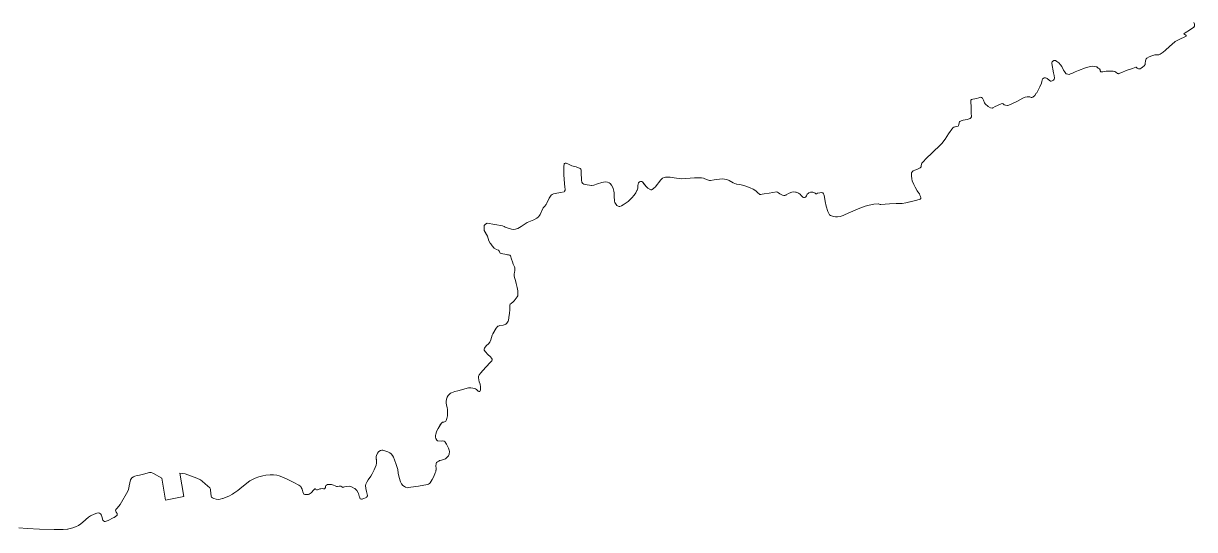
# Model space of a CAD drawing. Header units: metres. Extents: x 3 to 1027712, y 40 to 4430649.
# Drawn here: x 1023032.9 to 1023201.6, y 4430267.6 to 4430340.4 of the extents above; entities that cross this region are included whole.
import ezdxf

# ---------------------------------------------------------------- set-up
doc = ezdxf.new("R2010")
doc.units = ezdxf.units.M
doc.header["$MEASUREMENT"] = 0
doc.layers.add('RN_LIC_5_km', color=7, linetype='Continuous', lineweight=9, true_color=0xe5f2bf)
doc.layers.add('RN_ZEPA_5_km', color=7, linetype='Continuous', lineweight=9, true_color=0xc2d3f2)

msp = doc.modelspace()

# ---------------------------------------------------------------- linework, layer by layer
at = {"layer": 'RN_LIC_5_km'}
msp.add_lwpolyline([(1023201.46, 4430340.57), (1023201.56, 4430340.34), (1023201.58, 4430340.16), (1023201.56, 4430340.01), (1023201.48, 4430339.9), (1023200.87, 4430339.47), (1023200.24, 4430339.08), (1023200.09, 4430338.97), (1023200.05, 4430338.93), (1023200.3, 4430338.72), (1023200.37, 4430338.67), (1023200.39, 4430338.61), (1023199.28, 4430338.05), (1023198.8, 4430337.81), (1023198.74, 4430337.77), (1023197.96, 4430337.11), (1023197.39, 4430336.56), (1023197.04, 4430336.28), (1023196.61, 4430336), (1023196.45, 4430335.93), (1023196.11, 4430335.89), (1023195.86, 4430335.89), (1023195.41, 4430335.77), (1023195.06, 4430335.64), (1023194.7, 4430335.45), (1023194.6, 4430335.35), (1023194.5, 4430335.02), (1023194.48, 4430334.68), (1023194.44, 4430334.51), (1023194.3, 4430334.31), (1023194.08, 4430334.13), (1023193.88, 4430333.97), (1023193.72, 4430333.9), (1023193.54, 4430333.9), (1023193.5, 4430333.91), (1023193.31, 4430334), (1023193.25, 4430334.03), (1023193.18, 4430334.12), (1023193.1, 4430334.14), (1023192.62, 4430333.96), (1023191.87, 4430333.68), (1023190.96, 4430333.31), (1023190.65, 4430333.2), (1023190.6, 4430333.19), (1023190.46, 4430333.23), (1023190.25, 4430333.41), (1023190.08, 4430333.5), (1023189.84, 4430333.54), (1023189.51, 4430333.57), (1023188.86, 4430333.54), (1023188.37, 4430333.47), (1023188.08, 4430333.46), (1023188, 4430333.6), (1023187.97, 4430333.77), (1023187.91, 4430333.87), (1023187.7, 4430334), (1023187.5, 4430334.17), (1023187.41, 4430334.2), (1023187.16, 4430334.25), (1023186.9, 4430334.27), (1023186.4, 4430334.17), (1023185.89, 4430334.02), (1023184.86, 4430333.66), (1023184.39, 4430333.46), (1023184.02, 4430333.27), (1023183.73, 4430333.15), (1023183.51, 4430333.1), (1023183.32, 4430333.11), (1023183.11, 4430333.19), (1023183.06, 4430333.22), (1023182.85, 4430333.49), (1023182.71, 4430333.71), (1023182.45, 4430334.22), (1023182.28, 4430334.46), (1023182.02, 4430334.74), (1023181.73, 4430334.97), (1023181.57, 4430335.08), (1023181.5, 4430335.1), (1023181.33, 4430335.07), (1023181.14, 4430334.98), (1023181.05, 4430334.88), (1023181.01, 4430334.76), (1023181.02, 4430334.68), (1023181.27, 4430333.33), (1023181.36, 4430332.94), (1023181.42, 4430332.55), (1023181.38, 4430332.41), (1023181.26, 4430332.27), (1023181.08, 4430332.16), (1023180.95, 4430332.13), (1023180.82, 4430332.14), (1023180.63, 4430332.25), (1023180.36, 4430332.48), (1023180.26, 4430332.56), (1023180.09, 4430332.6), (1023179.9, 4430332.58), (1023179.78, 4430332.52), (1023179.69, 4430332.43), (1023179.6, 4430332.09), (1023179.53, 4430331.83), (1023179.29, 4430331.31), (1023178.84, 4430330.46), (1023178.79, 4430330.37), (1023178.57, 4430330.06), (1023178.31, 4430329.79), (1023178.14, 4430329.75), (1023178.04, 4430329.76), (1023177.86, 4430329.88), (1023177.49, 4430329.86), (1023177.2, 4430329.81), (1023176.85, 4430329.68), (1023175.96, 4430329.18), (1023175.25, 4430328.84), (1023175.05, 4430328.75), (1023174.69, 4430328.63), (1023174.62, 4430328.61), (1023174.35, 4430328.65), (1023174.15, 4430328.73), (1023174.09, 4430328.77), (1023174.01, 4430328.87), (1023173.94, 4430328.92), (1023173.73, 4430328.86), (1023173.2, 4430328.63), (1023172.88, 4430328.45), (1023172.54, 4430328.26), (1023172.46, 4430328.23), (1023172.17, 4430328.29), (1023171.85, 4430328.45), (1023171.44, 4430328.85), (1023171.33, 4430328.99), (1023171.17, 4430329.36), (1023171.1, 4430329.56), (1023171.02, 4430329.69), (1023170.91, 4430329.78), (1023170.8, 4430329.8), (1023170.49, 4430329.74), (1023170.2, 4430329.63), (1023169.96, 4430329.58), (1023169.63, 4430329.52), (1023169.47, 4430329.46), (1023169.38, 4430329.4), (1023169.34, 4430329.27), (1023169.39, 4430328.3), (1023169.43, 4430327.46), (1023169.46, 4430327.06), (1023169.44, 4430326.96), (1023169.38, 4430326.82), (1023169.26, 4430326.73), (1023168.83, 4430326.59), (1023168.25, 4430326.49), (1023167.99, 4430326.43), (1023167.78, 4430326.32), (1023167.71, 4430326.26), (1023167.63, 4430325.88), (1023167.6, 4430325.73), (1023167.56, 4430325.66), (1023167.09, 4430325.52), (1023166.92, 4430325.48), (1023166.78, 4430325.39), (1023166.15, 4430324.53), (1023165.65, 4430323.79), (1023165.17, 4430323.16), (1023163.63, 4430321.66), (1023163.05, 4430321.12), (1023162.35, 4430320.38), (1023162.29, 4430320.3), (1023162.23, 4430319.97), (1023162.19, 4430319.81), (1023162.07, 4430319.66), (1023161.68, 4430319.47), (1023161.3, 4430319.33), (1023161.05, 4430319.21), (1023160.94, 4430319.11), (1023160.83, 4430318.9), (1023160.81, 4430318.8), (1023160.8, 4430318.48), (1023160.86, 4430318.04), (1023160.93, 4430317.77), (1023161.17, 4430317.23), (1023161.34, 4430316.87), (1023161.62, 4430316.35), (1023161.71, 4430316.2), (1023161.95, 4430315.89), (1023162.04, 4430315.71), (1023162.13, 4430315.5), (1023162.15, 4430315.32), (1023162.14, 4430315.22), (1023162.05, 4430315.14), (1023161.59, 4430314.99), (1023160.82, 4430314.81), (1023159.99, 4430314.61), (1023159.47, 4430314.53), (1023159.23, 4430314.5), (1023158.63, 4430314.52), (1023157.67, 4430314.46), (1023156.42, 4430314.35), (1023156.29, 4430314.35), (1023156.18, 4430314.39), (1023156.05, 4430314.45), (1023155.41, 4430314.39), (1023154.7, 4430314.27), (1023154.15, 4430314.12), (1023153.4, 4430313.86), (1023151.72, 4430313.13), (1023151.18, 4430312.88), (1023150.96, 4430312.79), (1023150.53, 4430312.65), (1023150.17, 4430312.59), (1023149.86, 4430312.58), (1023149.55, 4430312.62), (1023149.19, 4430312.76), (1023149.15, 4430312.78), (1023149.01, 4430312.89), (1023148.86, 4430313.15), (1023148.78, 4430313.37), (1023148.53, 4430314.12), (1023148.37, 4430314.8), (1023148.22, 4430315.7), (1023148.19, 4430315.79), (1023148.15, 4430315.92), (1023148.03, 4430316.05), (1023147.9, 4430316.1), (1023147.33, 4430315.99), (1023147.28, 4430315.98), (1023147.15, 4430315.91), (1023147.05, 4430315.91), (1023146.93, 4430315.98), (1023146.84, 4430316.02), (1023146.61, 4430316.13), (1023146.48, 4430316.15), (1023146.26, 4430316.12), (1023146.04, 4430316.04), (1023145.92, 4430315.95), (1023145.81, 4430315.85), (1023145.69, 4430315.61), (1023145.62, 4430315.49), (1023145.57, 4430315.44), (1023145.41, 4430315.38), (1023145.28, 4430315.38), (1023145.18, 4430315.43), (1023144.95, 4430315.66), (1023144.78, 4430315.85), (1023144.68, 4430315.92), (1023144.56, 4430315.98), (1023144.21, 4430316.13), (1023144.11, 4430316.16), (1023143.88, 4430316.18), (1023143.57, 4430316.14), (1023143.45, 4430316.1), (1023143.12, 4430315.96), (1023142.79, 4430315.76), (1023142.71, 4430315.71), (1023142.57, 4430315.66), (1023142.43, 4430315.66), (1023142.23, 4430315.73), (1023141.88, 4430315.91), (1023141.68, 4430316.04), (1023141.52, 4430316.13), (1023141.39, 4430316.17), (1023140.32, 4430316.01), (1023139.61, 4430315.9), (1023139.32, 4430315.83), (1023139.1, 4430315.8), (1023139, 4430315.82), (1023138.66, 4430316.08), (1023138.41, 4430316.32), (1023138.02, 4430316.56), (1023137.6, 4430316.78), (1023136.81, 4430317.05), (1023136.28, 4430317.2), (1023136.06, 4430317.24), (1023135.66, 4430317.29), (1023135.61, 4430317.3), (1023135.12, 4430317.49), (1023134.55, 4430317.8), (1023134.23, 4430317.94), (1023133.89, 4430318.02), (1023133.65, 4430318.04), (1023133.19, 4430318.03), (1023132.41, 4430317.91), (1023131.85, 4430317.84), (1023131.71, 4430317.84), (1023131.07, 4430318.07), (1023130.85, 4430318.16), (1023130.6, 4430318.21), (1023129.58, 4430318.19), (1023127.7, 4430318.07), (1023126.64, 4430318.19), (1023126.08, 4430318.29), (1023125.65, 4430318.32), (1023125.38, 4430318.31), (1023125.18, 4430318.24), (1023124.98, 4430318.14), (1023124.72, 4430317.9), (1023123.89, 4430316.88), (1023123.78, 4430316.75), (1023123.61, 4430316.6), (1023123.38, 4430316.47), (1023123.27, 4430316.47), (1023122.86, 4430316.71), (1023122.61, 4430316.95), (1023122.28, 4430317.36), (1023122.08, 4430317.61), (1023121.97, 4430317.67), (1023121.8, 4430317.67), (1023121.66, 4430317.63), (1023121.53, 4430317.5), (1023121.42, 4430317.1), (1023121.39, 4430316.73), (1023121.31, 4430316.42), (1023121.28, 4430316.37), (1023121.11, 4430316.03), (1023120.89, 4430315.71), (1023120.57, 4430315.31), (1023120.13, 4430314.88), (1023120.02, 4430314.78), (1023119.29, 4430314.31), (1023119.06, 4430314.17), (1023118.84, 4430314.08), (1023118.7, 4430314.07), (1023118.57, 4430314.11), (1023118.39, 4430314.23), (1023118.19, 4430314.5), (1023118.1, 4430314.65), (1023118.04, 4430314.83), (1023117.99, 4430315.57), (1023117.99, 4430316.04), (1023117.97, 4430316.3), (1023117.85, 4430316.68), (1023117.79, 4430316.79), (1023117.6, 4430317.13), (1023117.42, 4430317.37), (1023117.28, 4430317.5), (1023117.02, 4430317.6), (1023116.73, 4430317.61), (1023116.23, 4430317.53), (1023115.58, 4430317.33), (1023115.09, 4430317.16), (1023114.8, 4430317.09), (1023114.74, 4430317.08), (1023113.84, 4430317.25), (1023113.65, 4430317.3), (1023113.5, 4430317.39), (1023113.45, 4430317.44), (1023113.37, 4430317.58), (1023113.3, 4430317.88), (1023113.27, 4430318.96), (1023113.26, 4430319.12), (1023113.24, 4430319.32), (1023113.19, 4430319.47), (1023113.11, 4430319.57), (1023112.54, 4430319.77), (1023112.28, 4430319.84), (1023111.89, 4430319.95), (1023111.62, 4430320.06), (1023111.44, 4430320.16), (1023111.09, 4430320.3), (1023110.94, 4430320.31), (1023110.85, 4430320.28), (1023110.79, 4430320.22), (1023110.77, 4430319.81), (1023110.76, 4430319.4), (1023110.75, 4430318.66), (1023110.79, 4430317.96), (1023110.91, 4430316.86), (1023110.94, 4430316.59), (1023110.94, 4430316.45), (1023110.86, 4430316.28), (1023110.78, 4430316.21), (1023110.29, 4430316.07), (1023109.52, 4430315.94), (1023109.29, 4430315.88), (1023109.06, 4430315.8), (1023108.95, 4430315.73), (1023108.74, 4430315.43), (1023108.65, 4430315.26), (1023108.33, 4430314.57), (1023108.22, 4430314.37), (1023107.95, 4430314.07), (1023107.8, 4430313.88), (1023107.34, 4430312.93), (1023107.25, 4430312.76), (1023107.12, 4430312.58), (1023106.88, 4430312.38), (1023106.45, 4430312.15), (1023105.48, 4430311.75), (1023105.18, 4430311.57), (1023104.6, 4430311.18), (1023104.13, 4430310.92), (1023104.08, 4430310.9), (1023103.79, 4430310.81), (1023103.54, 4430310.78), (1023103.24, 4430310.81), (1023102.75, 4430310.95), (1023102.31, 4430311.1), (1023102.14, 4430311.18), (1023101.92, 4430311.27), (1023099.73, 4430311.68), (1023099.49, 4430311.55), (1023099.28, 4430311.32), (1023099.26, 4430310.93), (1023099.29, 4430310.62), (1023099.75, 4430309.8), (1023099.97, 4430309.15), (1023100.17, 4430308.78), (1023100.23, 4430308.7), (1023100.43, 4430308.4), (1023100.73, 4430308.1), (1023101.06, 4430307.91), (1023101.28, 4430307.81), (1023101.38, 4430307.78), (1023101.56, 4430307.47), (1023101.6, 4430307.37), (1023101.72, 4430307.3), (1023101.95, 4430307.25), (1023102.56, 4430307.15), (1023102.65, 4430307.14), (1023102.81, 4430307.13), (1023102.96, 4430307.07), (1023103.06, 4430306.97), (1023103.24, 4430306.5), (1023103.34, 4430306.13), (1023103.48, 4430305.78), (1023103.64, 4430305.41), (1023103.68, 4430305.25), (1023103.69, 4430304.84), (1023103.67, 4430304.63), (1023103.62, 4430304.32), (1023103.62, 4430304.09), (1023103.67, 4430303.88), (1023103.81, 4430303.42), (1023103.89, 4430302.99), (1023104.04, 4430302.42), (1023104.13, 4430301.96), (1023104.15, 4430301.67), (1023104.12, 4430301.31), (1023104.11, 4430301.23), (1023104.04, 4430301.06), (1023103.6, 4430300.48), (1023103.48, 4430300.34), (1023103.15, 4430300.12), (1023103.04, 4430300.04), (1023102.98, 4430299.93), (1023102.96, 4430299.21), (1023102.92, 4430298.72), (1023102.85, 4430298.09), (1023102.78, 4430297.67), (1023102.76, 4430297.59), (1023102.53, 4430297.27), (1023102.42, 4430297.15), (1023102.3, 4430297.07), (1023102, 4430296.99), (1023101.56, 4430296.93), (1023101.33, 4430296.87), (1023101.23, 4430296.84), (1023101.03, 4430296.58), (1023100.53, 4430295.77), (1023100.43, 4430295.58), (1023100.23, 4430294.9), (1023100.11, 4430294.56), (1023099.89, 4430294.3), (1023099.63, 4430294.08), (1023099.44, 4430293.85), (1023099.35, 4430293.7), (1023099.3, 4430293.57), (1023099.29, 4430293.41), (1023099.47, 4430293.15), (1023099.81, 4430292.79), (1023100.2, 4430292.43), (1023100.36, 4430292.26), (1023100.43, 4430292.12), (1023100.45, 4430292), (1023100.41, 4430291.87), (1023100.11, 4430291.58), (1023099.11, 4430290.49), (1023098.78, 4430290.15), (1023098.55, 4430289.83), (1023098.48, 4430289.61), (1023098.46, 4430289.4), (1023098.58, 4430288.86), (1023098.7, 4430288.48), (1023098.77, 4430288.11), (1023098.77, 4430287.93), (1023098.76, 4430287.69), (1023098.71, 4430287.54), (1023098.64, 4430287.47), (1023098.5, 4430287.45), (1023098.4, 4430287.49), (1023098.26, 4430287.62), (1023098.17, 4430287.75), (1023098.05, 4430287.84), (1023097.63, 4430287.95), (1023097.37, 4430287.99), (1023097.04, 4430287.97), (1023096.83, 4430287.91), (1023095.47, 4430287.56), (1023095.08, 4430287.44), (1023094.58, 4430287.27), (1023094.45, 4430287.21), (1023094.27, 4430287.08), (1023094.09, 4430286.86), (1023093.95, 4430286.63), (1023093.85, 4430286.35), (1023093.79, 4430286.01), (1023093.8, 4430285.8), (1023093.87, 4430285.46), (1023093.96, 4430285.14), (1023093.98, 4430284.87), (1023094, 4430284.35), (1023093.98, 4430283.96), (1023093.9, 4430283.55), (1023093.79, 4430283.26), (1023093.76, 4430283.2), (1023093.46, 4430283.05), (1023093.3, 4430283.01), (1023093.16, 4430282.91), (1023092.93, 4430282.59), (1023092.65, 4430282.14), (1023092.44, 4430281.67), (1023092.3, 4430281.26), (1023092.28, 4430281.15), (1023092.28, 4430280.89), (1023092.32, 4430280.69), (1023092.45, 4430280.44), (1023092.56, 4430280.35), (1023093.07, 4430280.32), (1023093.34, 4430280.33), (1023093.5, 4430280.31), (1023093.66, 4430280.2), (1023093.68, 4430280.16), (1023093.87, 4430279.85), (1023094.13, 4430279.29), (1023094.22, 4430279.02), (1023094.28, 4430278.81), (1023094.26, 4430278.43), (1023094.17, 4430278.21), (1023094.02, 4430278.02), (1023093.71, 4430277.78), (1023093.57, 4430277.69), (1023093.13, 4430277.58), (1023092.88, 4430277.51), (1023092.74, 4430277.44), (1023092.55, 4430277.34), (1023092.41, 4430277.21), (1023092.36, 4430277.1), (1023092.34, 4430276.71), (1023092.37, 4430276.39), (1023092.35, 4430276.29), (1023092.31, 4430275.94), (1023092.24, 4430275.74), (1023092.03, 4430275.2), (1023091.8, 4430274.76), (1023091.51, 4430274.32), (1023091.41, 4430274.19), (1023091.28, 4430274.1), (1023091.12, 4430274.04), (1023089.83, 4430273.82), (1023088.73, 4430273.67), (1023088.37, 4430273.61), (1023088.18, 4430273.6), (1023087.96, 4430273.67), (1023087.79, 4430273.76), (1023087.57, 4430273.94), (1023087.4, 4430274.16), (1023087.24, 4430274.46), (1023087.04, 4430275.09), (1023086.92, 4430275.71), (1023086.86, 4430276.22), (1023086.62, 4430276.95), (1023086.38, 4430277.6), (1023086.23, 4430277.99), (1023086.09, 4430278.23), (1023085.9, 4430278.46), (1023085.72, 4430278.61), (1023085.4, 4430278.75), (1023084.71, 4430279), (1023084.55, 4430279.02), (1023084.37, 4430278.97), (1023084.12, 4430278.79), (1023084.07, 4430278.74), (1023083.92, 4430278.56), (1023083.79, 4430278.26), (1023083.75, 4430278.07), (1023083.76, 4430277.35), (1023083.77, 4430277.11), (1023083.73, 4430276.84), (1023083.43, 4430276.15), (1023083.17, 4430275.61), (1023082.96, 4430275.26), (1023082.57, 4430274.73), (1023082.37, 4430274.42), (1023082.25, 4430274.12), (1023082.21, 4430273.92), (1023082.23, 4430273.49), (1023082.34, 4430273.04), (1023082.44, 4430272.68), (1023082.49, 4430272.5), (1023082.49, 4430272.42), (1023082.41, 4430272.28), (1023082.34, 4430272.21), (1023081.81, 4430272), (1023081.72, 4430271.97), (1023081.6, 4430271.94), (1023081.48, 4430271.98), (1023081.44, 4430272.01), (1023081.31, 4430272.28), (1023081.27, 4430272.38), (1023081.18, 4430272.78), (1023081.14, 4430272.85), (1023080.95, 4430273.2), (1023080.67, 4430273.47), (1023080.63, 4430273.49), (1023080.29, 4430273.68), (1023080.1, 4430273.75), (1023079.91, 4430273.8), (1023079.48, 4430273.77), (1023079.18, 4430273.73), (1023078.99, 4430273.67), (1023078.92, 4430273.65), (1023078.78, 4430273.71), (1023078.65, 4430273.8), (1023078.56, 4430273.81), (1023078.38, 4430273.83), (1023078.17, 4430273.78), (1023078.04, 4430273.78), (1023077.84, 4430273.86), (1023077.59, 4430273.97), (1023077.29, 4430274.05), (1023077.2, 4430274.05), (1023076.73, 4430274.04), (1023076.57, 4430273.98), (1023076.5, 4430273.92), (1023076.45, 4430273.75), (1023076.43, 4430273.61), (1023076.36, 4430273.49), (1023076.3, 4430273.45), (1023076.17, 4430273.45), (1023076, 4430273.49), (1023075.77, 4430273.46), (1023075.61, 4430273.44), (1023075.42, 4430273.34), (1023075.27, 4430273.27), (1023075.15, 4430273.3), (1023075.06, 4430273.35), (1023074.98, 4430273.42), (1023074.92, 4430273.43), (1023074.77, 4430273.27), (1023074.38, 4430272.88), (1023074.09, 4430272.66), (1023074.01, 4430272.62), (1023073.56, 4430272.64), (1023073.47, 4430272.64), (1023073.34, 4430272.69), (1023073.18, 4430273.01), (1023073.06, 4430273.39), (1023072.94, 4430273.62), (1023072.87, 4430273.75), (1023072.59, 4430273.95), (1023071.89, 4430274.35), (1023071.11, 4430274.75), (1023070.38, 4430275.08), (1023069.78, 4430275.3), (1023069.44, 4430275.39), (1023068.96, 4430275.46), (1023068.48, 4430275.46), (1023067.84, 4430275.4), (1023067.41, 4430275.31), (1023066.84, 4430275.16), (1023066.33, 4430274.98), (1023065.71, 4430274.68), (1023065.56, 4430274.59), (1023064.37, 4430273.67), (1023063.83, 4430273.22), (1023063.25, 4430272.81), (1023063.03, 4430272.67), (1023062.5, 4430272.4), (1023061.65, 4430272.05), (1023061.61, 4430272.03), (1023061.29, 4430271.95), (1023060.96, 4430271.92), (1023060.67, 4430271.95), (1023060.38, 4430272.03), (1023060.15, 4430272.16), (1023060.04, 4430272.23), (1023059.98, 4430272.35), (1023059.91, 4430272.88), (1023059.9, 4430273.19), (1023059.87, 4430273.37), (1023059.76, 4430273.57), (1023059.13, 4430274.18), (1023058.7, 4430274.54), (1023058.42, 4430274.74), (1023057.93, 4430274.98), (1023056.24, 4430275.59), (1023055.48, 4430275.68), (1023056.04, 4430272.33), (1023053.42, 4430271.82), (1023052.85, 4430274.96), (1023051.68, 4430275.65), (1023051.56, 4430275.7), (1023051.33, 4430275.77), (1023051.09, 4430275.77), (1023050.21, 4430275.57), (1023049.64, 4430275.41), (1023049.33, 4430275.35), (1023048.99, 4430275.28), (1023048.78, 4430275.18), (1023048.56, 4430275.03), (1023048.44, 4430274.89), (1023048.35, 4430274.74), (1023048.17, 4430273.87), (1023048.12, 4430273.53), (1023048.01, 4430273.21), (1023047.8, 4430272.79), (1023047.08, 4430271.51), (1023046.87, 4430271.16), (1023046.69, 4430270.94), (1023046.37, 4430270.61), (1023046.23, 4430270.44), (1023046.2, 4430270.39), (1023046.31, 4430270.09), (1023046.44, 4430269.88), (1023046.46, 4430269.78), (1023046.43, 4430269.66), (1023046.39, 4430269.62), (1023045.99, 4430269.33), (1023045.87, 4430269.26), (1023045.14, 4430268.88), (1023044.84, 4430268.76), (1023044.7, 4430268.72), (1023044.59, 4430268.75), (1023044.47, 4430268.83), (1023044.38, 4430268.94), (1023044.22, 4430269.44), (1023044.17, 4430269.63), (1023044.04, 4430269.83), (1023043.91, 4430269.94), (1023043.77, 4430269.98), (1023043.5, 4430269.93), (1023043.11, 4430269.8), (1023042.61, 4430269.55), (1023042.31, 4430269.36), (1023041.5, 4430268.65), (1023041.2, 4430268.39), (1023040.87, 4430268.17), (1023040.46, 4430267.97), (1023040.07, 4430267.82), (1023039.48, 4430267.68), (1023039.31, 4430267.64), (1023038.66, 4430267.59), (1023037.37, 4430267.57), (1023035.25, 4430267.64), (1023033.5, 4430267.74), (1023032.28, 4430267.84)], dxfattribs=at)
at = {"layer": 'RN_ZEPA_5_km'}
msp.add_lwpolyline([(1023201.46, 4430340.57), (1023201.56, 4430340.34), (1023201.58, 4430340.16), (1023201.56, 4430340.01), (1023201.47, 4430339.9), (1023200.87, 4430339.47), (1023200.24, 4430339.08), (1023200.09, 4430338.97), (1023200.05, 4430338.93), (1023200.3, 4430338.72), (1023200.37, 4430338.67), (1023200.39, 4430338.61), (1023199.28, 4430338.05), (1023198.8, 4430337.81), (1023198.74, 4430337.77), (1023197.96, 4430337.11), (1023197.39, 4430336.56), (1023197.04, 4430336.28), (1023196.61, 4430336), (1023196.45, 4430335.93), (1023196.11, 4430335.89), (1023195.86, 4430335.89), (1023195.41, 4430335.77), (1023195.06, 4430335.64), (1023194.69, 4430335.45), (1023194.6, 4430335.35), (1023194.5, 4430335.02), (1023194.48, 4430334.68), (1023194.44, 4430334.51), (1023194.3, 4430334.31), (1023194.08, 4430334.13), (1023193.88, 4430333.97), (1023193.72, 4430333.9), (1023193.54, 4430333.9), (1023193.5, 4430333.91), (1023193.31, 4430334), (1023193.25, 4430334.03), (1023193.18, 4430334.12), (1023193.1, 4430334.14), (1023192.62, 4430333.96), (1023191.87, 4430333.68), (1023190.96, 4430333.31), (1023190.65, 4430333.2), (1023190.6, 4430333.19), (1023190.46, 4430333.23), (1023190.25, 4430333.41), (1023190.08, 4430333.5), (1023189.84, 4430333.54), (1023189.51, 4430333.57), (1023188.86, 4430333.54), (1023188.37, 4430333.47), (1023188.08, 4430333.46), (1023188, 4430333.6), (1023187.97, 4430333.77), (1023187.91, 4430333.87), (1023187.7, 4430334), (1023187.5, 4430334.17), (1023187.41, 4430334.2), (1023187.16, 4430334.25), (1023186.9, 4430334.27), (1023186.4, 4430334.17), (1023185.89, 4430334.02), (1023184.86, 4430333.66), (1023184.39, 4430333.46), (1023184.02, 4430333.27), (1023183.73, 4430333.15), (1023183.51, 4430333.1), (1023183.32, 4430333.11), (1023183.11, 4430333.19), (1023183.06, 4430333.22), (1023182.85, 4430333.49), (1023182.71, 4430333.71), (1023182.45, 4430334.22), (1023182.28, 4430334.46), (1023182.02, 4430334.74), (1023181.73, 4430334.97), (1023181.57, 4430335.08), (1023181.5, 4430335.1), (1023181.32, 4430335.07), (1023181.14, 4430334.97), (1023181.05, 4430334.88), (1023181.01, 4430334.76), (1023181.02, 4430334.68), (1023181.27, 4430333.33), (1023181.36, 4430332.94), (1023181.42, 4430332.55), (1023181.38, 4430332.41), (1023181.26, 4430332.27), (1023181.08, 4430332.16), (1023180.95, 4430332.13), (1023180.82, 4430332.14), (1023180.63, 4430332.25), (1023180.36, 4430332.48), (1023180.26, 4430332.56), (1023180.09, 4430332.6), (1023179.9, 4430332.58), (1023179.78, 4430332.52), (1023179.69, 4430332.43), (1023179.6, 4430332.09), (1023179.53, 4430331.83), (1023179.29, 4430331.31), (1023178.84, 4430330.46), (1023178.79, 4430330.37), (1023178.57, 4430330.06), (1023178.31, 4430329.79), (1023178.14, 4430329.75), (1023178.04, 4430329.76), (1023177.86, 4430329.88), (1023177.49, 4430329.86), (1023177.2, 4430329.81), (1023176.85, 4430329.68), (1023175.96, 4430329.18), (1023175.25, 4430328.84), (1023175.05, 4430328.75), (1023174.69, 4430328.63), (1023174.62, 4430328.61), (1023174.35, 4430328.65), (1023174.15, 4430328.73), (1023174.09, 4430328.77), (1023174.01, 4430328.87), (1023173.94, 4430328.92), (1023173.73, 4430328.86), (1023173.2, 4430328.63), (1023172.88, 4430328.45), (1023172.54, 4430328.26), (1023172.46, 4430328.23), (1023172.17, 4430328.29), (1023171.85, 4430328.45), (1023171.44, 4430328.85), (1023171.33, 4430328.99), (1023171.17, 4430329.36), (1023171.1, 4430329.56), (1023171.02, 4430329.69), (1023170.91, 4430329.78), (1023170.8, 4430329.8), (1023170.49, 4430329.74), (1023170.2, 4430329.63), (1023169.96, 4430329.58), (1023169.63, 4430329.52), (1023169.47, 4430329.46), (1023169.38, 4430329.4), (1023169.34, 4430329.27), (1023169.39, 4430328.3), (1023169.43, 4430327.46), (1023169.46, 4430327.06), (1023169.44, 4430326.96), (1023169.38, 4430326.82), (1023169.26, 4430326.73), (1023168.83, 4430326.59), (1023168.25, 4430326.49), (1023167.99, 4430326.43), (1023167.78, 4430326.32), (1023167.71, 4430326.26), (1023167.6, 4430325.73), (1023167.56, 4430325.66), (1023167.08, 4430325.52), (1023166.92, 4430325.48), (1023166.78, 4430325.39), (1023166.15, 4430324.53), (1023165.65, 4430323.79), (1023165.17, 4430323.16), (1023163.63, 4430321.66), (1023163.05, 4430321.12), (1023162.35, 4430320.38), (1023162.29, 4430320.3), (1023162.23, 4430319.97), (1023162.19, 4430319.81), (1023162.07, 4430319.66), (1023161.68, 4430319.47), (1023161.3, 4430319.33), (1023161.05, 4430319.21), (1023160.94, 4430319.11), (1023160.83, 4430318.9), (1023160.81, 4430318.8), (1023160.8, 4430318.48), (1023160.86, 4430318.04), (1023160.93, 4430317.77), (1023161.17, 4430317.23), (1023161.34, 4430316.87), (1023161.62, 4430316.35), (1023161.71, 4430316.2), (1023161.95, 4430315.89), (1023162.04, 4430315.71), (1023162.13, 4430315.5), (1023162.15, 4430315.32), (1023162.14, 4430315.22), (1023162.05, 4430315.14), (1023161.59, 4430314.99), (1023159.99, 4430314.61), (1023159.47, 4430314.53), (1023159.23, 4430314.5), (1023158.63, 4430314.52), (1023157.67, 4430314.46), (1023156.42, 4430314.35), (1023156.29, 4430314.35), (1023156.18, 4430314.39), (1023156.04, 4430314.45), (1023155.41, 4430314.39), (1023154.7, 4430314.27), (1023154.15, 4430314.12), (1023153.4, 4430313.86), (1023151.72, 4430313.13), (1023151.18, 4430312.88), (1023150.96, 4430312.79), (1023150.53, 4430312.65), (1023150.17, 4430312.59), (1023149.85, 4430312.58), (1023149.55, 4430312.62), (1023149.19, 4430312.76), (1023149.15, 4430312.78), (1023149.01, 4430312.89), (1023148.86, 4430313.15), (1023148.78, 4430313.37), (1023148.53, 4430314.12), (1023148.37, 4430314.8), (1023148.22, 4430315.7), (1023148.15, 4430315.92), (1023148.03, 4430316.05), (1023147.9, 4430316.1), (1023147.33, 4430315.99), (1023147.28, 4430315.98), (1023147.15, 4430315.91), (1023147.05, 4430315.91), (1023146.93, 4430315.98), (1023146.61, 4430316.13), (1023146.48, 4430316.15), (1023146.26, 4430316.12), (1023146.04, 4430316.04), (1023145.92, 4430315.95), (1023145.81, 4430315.85), (1023145.69, 4430315.61), (1023145.62, 4430315.49), (1023145.57, 4430315.44), (1023145.41, 4430315.38), (1023145.28, 4430315.38), (1023145.18, 4430315.43), (1023144.95, 4430315.66), (1023144.78, 4430315.85), (1023144.68, 4430315.92), (1023144.56, 4430315.98), (1023144.21, 4430316.13), (1023144.11, 4430316.16), (1023143.88, 4430316.18), (1023143.57, 4430316.14), (1023143.45, 4430316.1), (1023143.12, 4430315.96), (1023142.79, 4430315.76), (1023142.7, 4430315.71), (1023142.57, 4430315.66), (1023142.43, 4430315.66), (1023142.23, 4430315.73), (1023141.88, 4430315.91), (1023141.68, 4430316.03), (1023141.52, 4430316.12), (1023141.39, 4430316.17), (1023140.32, 4430316.01), (1023139.61, 4430315.9), (1023139.32, 4430315.83), (1023139.1, 4430315.8), (1023139, 4430315.82), (1023138.66, 4430316.08), (1023138.41, 4430316.32), (1023138.02, 4430316.56), (1023137.6, 4430316.78), (1023136.81, 4430317.05), (1023136.28, 4430317.2), (1023136.06, 4430317.24), (1023135.66, 4430317.29), (1023135.61, 4430317.3), (1023135.12, 4430317.49), (1023134.55, 4430317.8), (1023134.23, 4430317.94), (1023133.89, 4430318.02), (1023133.65, 4430318.04), (1023133.19, 4430318.03), (1023132.41, 4430317.91), (1023131.85, 4430317.84), (1023131.71, 4430317.84), (1023131.07, 4430318.07), (1023130.85, 4430318.16), (1023130.6, 4430318.21), (1023129.58, 4430318.19), (1023127.7, 4430318.07), (1023126.64, 4430318.19), (1023126.08, 4430318.29), (1023125.65, 4430318.32), (1023125.38, 4430318.31), (1023125.18, 4430318.24), (1023124.98, 4430318.14), (1023124.72, 4430317.9), (1023123.89, 4430316.88), (1023123.78, 4430316.75), (1023123.61, 4430316.6), (1023123.38, 4430316.47), (1023123.26, 4430316.47), (1023122.86, 4430316.71), (1023122.61, 4430316.95), (1023122.08, 4430317.61), (1023121.97, 4430317.67), (1023121.8, 4430317.67), (1023121.66, 4430317.63), (1023121.53, 4430317.5), (1023121.42, 4430317.1), (1023121.39, 4430316.73), (1023121.31, 4430316.42), (1023121.11, 4430316.03), (1023120.89, 4430315.71), (1023120.57, 4430315.31), (1023120.13, 4430314.88), (1023120.02, 4430314.78), (1023119.29, 4430314.31), (1023119.06, 4430314.17), (1023118.84, 4430314.08), (1023118.7, 4430314.07), (1023118.57, 4430314.11), (1023118.39, 4430314.23), (1023118.19, 4430314.5), (1023118.1, 4430314.65), (1023118.04, 4430314.83), (1023117.99, 4430315.57), (1023117.99, 4430316.04), (1023117.97, 4430316.3), (1023117.85, 4430316.68), (1023117.79, 4430316.79), (1023117.6, 4430317.13), (1023117.42, 4430317.37), (1023117.28, 4430317.5), (1023117.02, 4430317.6), (1023116.73, 4430317.61), (1023116.22, 4430317.53), (1023115.58, 4430317.33), (1023115.09, 4430317.16), (1023114.74, 4430317.08), (1023113.84, 4430317.25), (1023113.65, 4430317.3), (1023113.5, 4430317.39), (1023113.44, 4430317.44), (1023113.37, 4430317.58), (1023113.3, 4430317.88), (1023113.27, 4430318.96), (1023113.26, 4430319.12), (1023113.24, 4430319.32), (1023113.19, 4430319.47), (1023113.11, 4430319.57), (1023112.54, 4430319.77), (1023112.28, 4430319.84), (1023111.89, 4430319.95), (1023111.62, 4430320.06), (1023111.44, 4430320.16), (1023111.09, 4430320.3), (1023110.94, 4430320.31), (1023110.85, 4430320.28), (1023110.79, 4430320.22), (1023110.77, 4430319.81), (1023110.76, 4430319.4), (1023110.75, 4430318.66), (1023110.79, 4430317.96), (1023110.91, 4430316.86), (1023110.94, 4430316.59), (1023110.94, 4430316.45), (1023110.86, 4430316.28), (1023110.78, 4430316.21), (1023110.29, 4430316.07), (1023109.52, 4430315.94), (1023109.29, 4430315.88), (1023109.06, 4430315.8), (1023108.95, 4430315.73), (1023108.74, 4430315.43), (1023108.65, 4430315.26), (1023108.33, 4430314.57), (1023108.22, 4430314.37), (1023107.95, 4430314.07), (1023107.8, 4430313.88), (1023107.34, 4430312.93), (1023107.25, 4430312.76), (1023107.12, 4430312.58), (1023106.88, 4430312.38), (1023106.45, 4430312.15), (1023105.48, 4430311.75), (1023105.18, 4430311.57), (1023104.6, 4430311.18), (1023104.13, 4430310.92), (1023104.08, 4430310.9), (1023103.79, 4430310.81), (1023103.54, 4430310.78), (1023103.24, 4430310.81), (1023102.75, 4430310.95), (1023102.31, 4430311.1), (1023102.14, 4430311.18), (1023101.92, 4430311.27), (1023099.73, 4430311.68), (1023099.49, 4430311.55), (1023099.28, 4430311.32), (1023099.26, 4430310.93), (1023099.29, 4430310.62), (1023099.75, 4430309.8), (1023099.96, 4430309.15), (1023100.17, 4430308.78), (1023100.23, 4430308.7), (1023100.43, 4430308.4), (1023100.73, 4430308.1), (1023101.06, 4430307.91), (1023101.28, 4430307.81), (1023101.37, 4430307.78), (1023101.56, 4430307.47), (1023101.6, 4430307.37), (1023101.72, 4430307.3), (1023101.95, 4430307.25), (1023102.56, 4430307.15), (1023102.65, 4430307.14), (1023102.81, 4430307.13), (1023102.96, 4430307.07), (1023103.06, 4430306.97), (1023103.24, 4430306.5), (1023103.34, 4430306.13), (1023103.48, 4430305.78), (1023103.64, 4430305.41), (1023103.68, 4430305.25), (1023103.69, 4430304.84), (1023103.67, 4430304.63), (1023103.62, 4430304.32), (1023103.62, 4430304.09), (1023103.67, 4430303.88), (1023103.81, 4430303.42), (1023103.89, 4430302.99), (1023104.04, 4430302.42), (1023104.13, 4430301.96), (1023104.15, 4430301.67), (1023104.12, 4430301.31), (1023104.11, 4430301.23), (1023104.04, 4430301.06), (1023103.6, 4430300.48), (1023103.47, 4430300.34), (1023103.15, 4430300.12), (1023103.04, 4430300.04), (1023102.98, 4430299.93), (1023102.96, 4430299.21), (1023102.92, 4430298.72), (1023102.85, 4430298.09), (1023102.78, 4430297.67), (1023102.75, 4430297.59), (1023102.53, 4430297.27), (1023102.42, 4430297.15), (1023102.3, 4430297.07), (1023102, 4430296.99), (1023101.56, 4430296.93), (1023101.32, 4430296.87), (1023101.23, 4430296.84), (1023101.03, 4430296.58), (1023100.53, 4430295.77), (1023100.43, 4430295.58), (1023100.23, 4430294.9), (1023100.11, 4430294.56), (1023099.89, 4430294.3), (1023099.63, 4430294.09), (1023099.44, 4430293.85), (1023099.35, 4430293.7), (1023099.29, 4430293.57), (1023099.29, 4430293.41), (1023099.47, 4430293.15), (1023099.81, 4430292.79), (1023100.2, 4430292.43), (1023100.36, 4430292.26), (1023100.43, 4430292.12), (1023100.45, 4430292), (1023100.4, 4430291.87), (1023100.11, 4430291.58), (1023099.11, 4430290.49), (1023098.78, 4430290.15), (1023098.55, 4430289.83), (1023098.48, 4430289.61), (1023098.46, 4430289.4), (1023098.58, 4430288.86), (1023098.7, 4430288.48), (1023098.77, 4430288.11), (1023098.77, 4430287.93), (1023098.76, 4430287.69), (1023098.71, 4430287.54), (1023098.64, 4430287.47), (1023098.5, 4430287.45), (1023098.4, 4430287.49), (1023098.26, 4430287.62), (1023098.17, 4430287.75), (1023098.05, 4430287.84), (1023097.63, 4430287.95), (1023097.37, 4430287.99), (1023097.04, 4430287.97), (1023095.47, 4430287.56), (1023095.08, 4430287.44), (1023094.58, 4430287.27), (1023094.45, 4430287.21), (1023094.27, 4430287.08), (1023094.08, 4430286.86), (1023093.95, 4430286.63), (1023093.85, 4430286.35), (1023093.79, 4430286.01), (1023093.79, 4430285.8), (1023093.87, 4430285.46), (1023093.96, 4430285.14), (1023093.98, 4430284.87), (1023094, 4430284.35), (1023093.98, 4430283.96), (1023093.9, 4430283.55), (1023093.79, 4430283.26), (1023093.76, 4430283.2), (1023093.46, 4430283.05), (1023093.3, 4430283.01), (1023093.15, 4430282.91), (1023092.92, 4430282.59), (1023092.65, 4430282.14), (1023092.44, 4430281.67), (1023092.3, 4430281.26), (1023092.28, 4430281.15), (1023092.28, 4430280.89), (1023092.32, 4430280.69), (1023092.45, 4430280.44), (1023092.56, 4430280.35), (1023093.07, 4430280.32), (1023093.34, 4430280.33), (1023093.5, 4430280.31), (1023093.66, 4430280.2), (1023093.68, 4430280.16), (1023093.87, 4430279.85), (1023094.13, 4430279.29), (1023094.22, 4430279.02), (1023094.28, 4430278.81), (1023094.26, 4430278.43), (1023094.17, 4430278.21), (1023094.02, 4430278.02), (1023093.71, 4430277.78), (1023093.57, 4430277.69), (1023093.13, 4430277.58), (1023092.87, 4430277.51), (1023092.74, 4430277.44), (1023092.54, 4430277.34), (1023092.41, 4430277.21), (1023092.36, 4430277.1), (1023092.34, 4430276.71), (1023092.37, 4430276.39), (1023092.31, 4430275.94), (1023092.24, 4430275.74), (1023092.02, 4430275.2), (1023091.8, 4430274.76), (1023091.51, 4430274.32), (1023091.41, 4430274.19), (1023091.28, 4430274.1), (1023091.12, 4430274.04), (1023089.83, 4430273.82), (1023088.73, 4430273.67), (1023088.37, 4430273.61), (1023088.18, 4430273.6), (1023087.96, 4430273.67), (1023087.79, 4430273.76), (1023087.57, 4430273.94), (1023087.4, 4430274.16), (1023087.24, 4430274.46), (1023087.04, 4430275.08), (1023086.92, 4430275.71), (1023086.86, 4430276.22), (1023086.62, 4430276.95), (1023086.38, 4430277.6), (1023086.23, 4430277.99), (1023086.09, 4430278.23), (1023085.9, 4430278.46), (1023085.72, 4430278.61), (1023085.4, 4430278.75), (1023084.71, 4430279), (1023084.55, 4430279.02), (1023084.37, 4430278.97), (1023084.12, 4430278.79), (1023084.07, 4430278.74), (1023083.92, 4430278.56), (1023083.79, 4430278.25), (1023083.75, 4430278.07), (1023083.77, 4430277.11), (1023083.73, 4430276.84), (1023083.43, 4430276.15), (1023083.17, 4430275.61), (1023082.96, 4430275.26), (1023082.57, 4430274.73), (1023082.37, 4430274.42), (1023082.25, 4430274.12), (1023082.21, 4430273.92), (1023082.23, 4430273.49), (1023082.34, 4430273.04), (1023082.44, 4430272.68), (1023082.49, 4430272.5), (1023082.49, 4430272.42), (1023082.41, 4430272.28), (1023082.34, 4430272.21), (1023081.81, 4430272), (1023081.72, 4430271.97), (1023081.6, 4430271.94), (1023081.48, 4430271.98), (1023081.44, 4430272.01), (1023081.31, 4430272.28), (1023081.27, 4430272.38), (1023081.18, 4430272.78), (1023081.14, 4430272.85), (1023080.95, 4430273.2), (1023080.67, 4430273.47), (1023080.63, 4430273.49), (1023080.29, 4430273.68), (1023080.09, 4430273.75), (1023079.91, 4430273.8), (1023079.48, 4430273.77), (1023079.18, 4430273.73), (1023078.99, 4430273.67), (1023078.91, 4430273.65), (1023078.78, 4430273.71), (1023078.65, 4430273.8), (1023078.56, 4430273.81), (1023078.38, 4430273.83), (1023078.17, 4430273.78), (1023078.04, 4430273.78), (1023077.83, 4430273.86), (1023077.59, 4430273.97), (1023077.29, 4430274.05), (1023077.2, 4430274.05), (1023076.73, 4430274.04), (1023076.57, 4430273.98), (1023076.5, 4430273.92), (1023076.45, 4430273.75), (1023076.43, 4430273.61), (1023076.36, 4430273.49), (1023076.3, 4430273.45), (1023076.17, 4430273.45), (1023076, 4430273.49), (1023075.77, 4430273.46), (1023075.61, 4430273.44), (1023075.42, 4430273.34), (1023075.27, 4430273.27), (1023075.15, 4430273.3), (1023075.06, 4430273.35), (1023074.98, 4430273.42), (1023074.92, 4430273.43), (1023074.77, 4430273.27), (1023074.38, 4430272.88), (1023074.09, 4430272.66), (1023074.01, 4430272.62), (1023073.47, 4430272.64), (1023073.34, 4430272.69), (1023073.18, 4430273.01), (1023073.06, 4430273.39), (1023072.94, 4430273.62), (1023072.87, 4430273.75), (1023072.59, 4430273.95), (1023071.89, 4430274.35), (1023071.11, 4430274.75), (1023070.38, 4430275.08), (1023069.78, 4430275.3), (1023069.44, 4430275.39), (1023068.96, 4430275.46), (1023068.47, 4430275.46), (1023067.84, 4430275.4), (1023067.41, 4430275.31), (1023066.84, 4430275.16), (1023066.33, 4430274.98), (1023065.71, 4430274.68), (1023065.56, 4430274.59), (1023064.37, 4430273.67), (1023063.83, 4430273.22), (1023063.25, 4430272.81), (1023063.03, 4430272.67), (1023062.5, 4430272.4), (1023061.65, 4430272.05), (1023061.61, 4430272.03), (1023061.29, 4430271.95), (1023060.96, 4430271.92), (1023060.67, 4430271.95), (1023060.38, 4430272.03), (1023060.15, 4430272.16), (1023060.04, 4430272.23), (1023059.98, 4430272.35), (1023059.91, 4430272.88), (1023059.9, 4430273.19), (1023059.87, 4430273.37), (1023059.76, 4430273.57), (1023059.13, 4430274.18), (1023058.7, 4430274.54), (1023058.42, 4430274.73), (1023057.93, 4430274.98), (1023056.24, 4430275.59), (1023055.48, 4430275.68), (1023056.03, 4430272.33), (1023053.42, 4430271.82), (1023052.85, 4430274.96), (1023051.68, 4430275.65), (1023051.56, 4430275.7), (1023051.33, 4430275.77), (1023051.09, 4430275.77), (1023050.21, 4430275.57), (1023049.64, 4430275.41), (1023049.33, 4430275.35), (1023048.99, 4430275.28), (1023048.78, 4430275.18), (1023048.56, 4430275.03), (1023048.44, 4430274.89), (1023048.35, 4430274.74), (1023048.17, 4430273.87), (1023048.12, 4430273.53), (1023048.01, 4430273.21), (1023047.8, 4430272.79), (1023047.08, 4430271.51), (1023046.87, 4430271.16), (1023046.69, 4430270.94), (1023046.37, 4430270.61), (1023046.23, 4430270.44), (1023046.2, 4430270.39), (1023046.31, 4430270.09), (1023046.43, 4430269.88), (1023046.46, 4430269.78), (1023046.43, 4430269.66), (1023046.39, 4430269.62), (1023045.99, 4430269.33), (1023045.87, 4430269.26), (1023045.13, 4430268.88), (1023044.84, 4430268.76), (1023044.7, 4430268.72), (1023044.59, 4430268.75), (1023044.46, 4430268.83), (1023044.38, 4430268.94), (1023044.22, 4430269.44), (1023044.17, 4430269.63), (1023044.03, 4430269.83), (1023043.91, 4430269.94), (1023043.77, 4430269.98), (1023043.5, 4430269.93), (1023043.11, 4430269.8), (1023042.61, 4430269.55), (1023042.31, 4430269.36), (1023041.5, 4430268.65), (1023041.2, 4430268.39), (1023040.87, 4430268.17), (1023040.46, 4430267.97), (1023040.07, 4430267.82), (1023039.48, 4430267.68), (1023039.3, 4430267.64), (1023038.65, 4430267.59), (1023037.37, 4430267.57), (1023035.25, 4430267.64), (1023033.5, 4430267.74), (1023032.28, 4430267.84)], dxfattribs=at)

doc.saveas('drawing.dxf')
